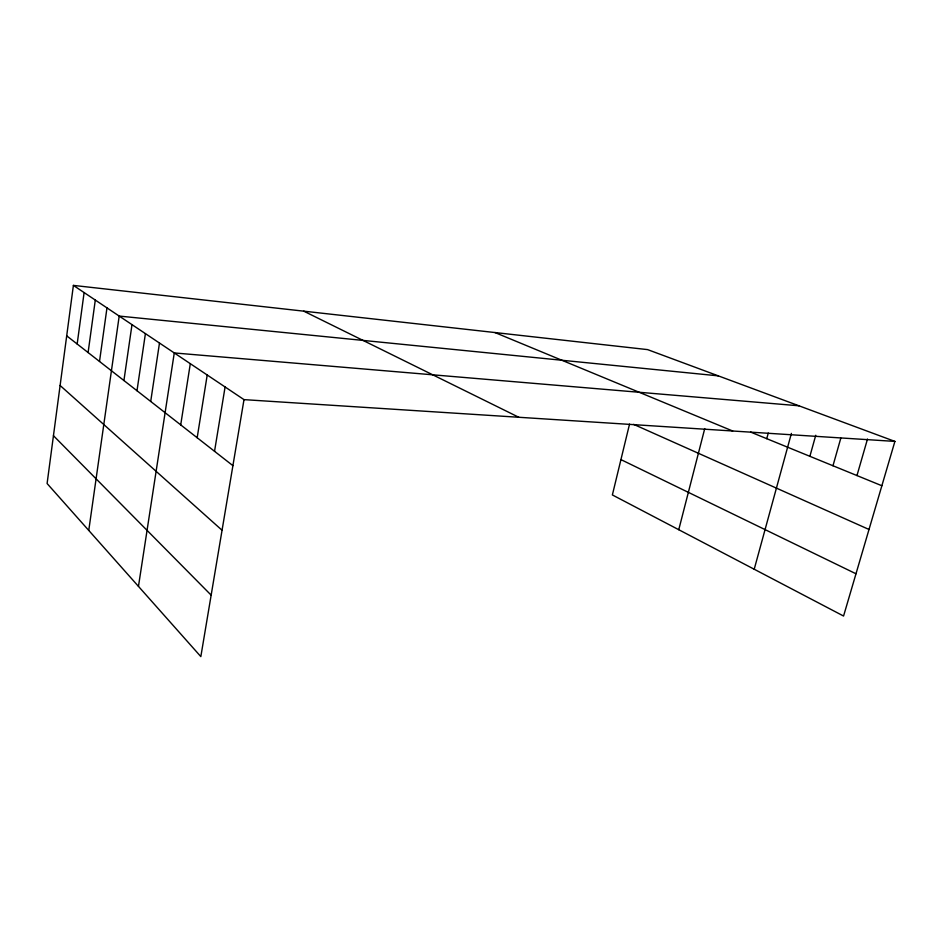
<?xml version="1.0" encoding="UTF-8"?>
<svg xmlns="http://www.w3.org/2000/svg" width="942" height="942" viewBox="0 0 942 942"><rect width="100%" height="100%" fill="white"/><g stroke="black" fill="none" stroke-linecap="round" stroke-linejoin="round"><path stroke-width="1.41" d="M73.394 285.402L47.1 483.529L200.834 656.598L244.002 399.632L73.394 285.402L647.59 349.612L894.9 441.409L843.561 616.033L612.371 494.939L629.539 424.1M77.173 344.007L84.109 292.573M88.101 352.543L95.295 300.062M99.511 361.457L106.976 307.893M88.76 530.428L119.198 316.076L718.287 375.858M123.92 380.521L131.998 324.637M136.99 390.742L145.409 333.621M150.708 401.445L159.481 343.041M138.462 586.383L174.27 352.944L798.957 405.79M180.711 424.889L190.308 363.683M197.172 437.736L207.216 374.998M214.54 451.3L225.091 386.974M678.758 529.71L704.746 428.586M766.764 438.689L768.272 433.061M754.212 569.239L791.398 433.402M809.884 456.317L815.748 435.263M832.975 465.76L840.817 438.124M856.961 475.557L867.5 439.019M244.002 399.632L894.9 441.409M750.644 432.095L881.865 485.742M494.95 332.538L732.664 430.989M633.648 424.359L869.007 529.475M620.931 459.602L855.984 573.772M303.76 311.166L518.807 417.271M66.705 335.835L232.91 465.654M60.111 385.49L222.053 530.252M53.447 435.699L211.149 595.156"/></g></svg>
